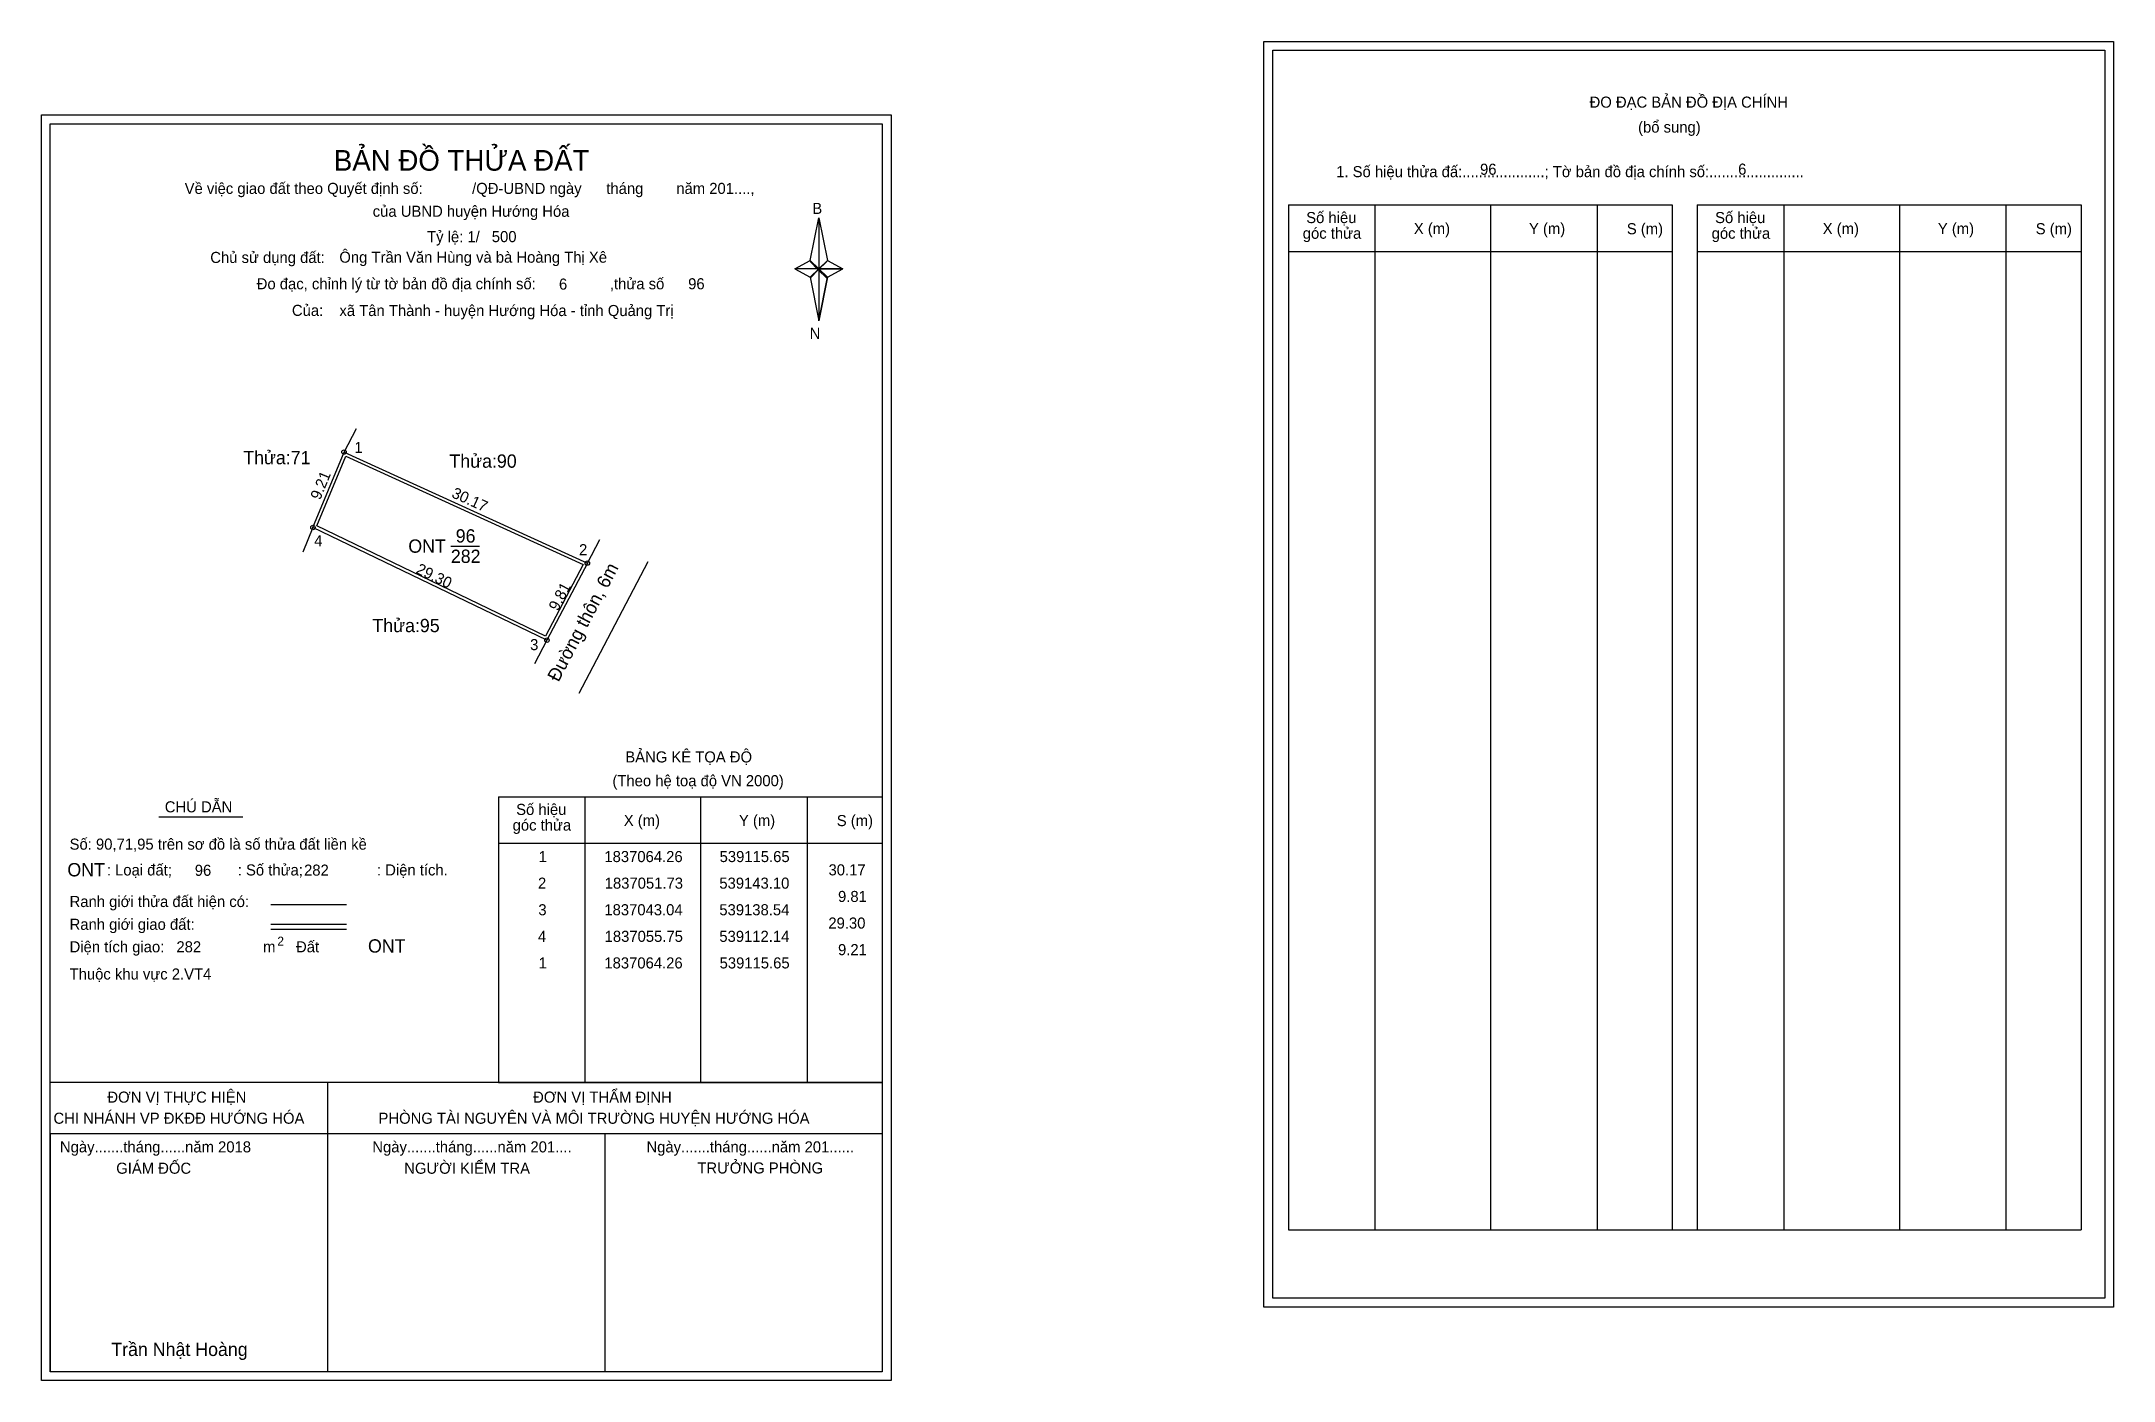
# Model space of a CAD drawing. Extents: x 539082 to 539315, y 1836960 to 1837111.
import ezdxf

# ---------------------------------------------------------------- set-up
doc = ezdxf.new("R2010")
doc.units = 0
for name, color, linetype in [('Level 1', 7, 'Continuous'), ('Level 10', 7, 'Continuous'), ('Level 11', 7, 'Continuous'), ('Level 13', 7, 'Continuous'), ('Level 27', 7, 'Continuous'), ('Level 3', 7, 'Continuous'), ('Level 35', 7, 'Continuous'), ('Level 36', 7, 'Continuous'), ('Level 49', 7, 'Continuous'), ('Level 5', 7, 'Continuous'), ('Level 53', 7, 'Continuous'), ('Level 55', 7, 'Continuous'), ('Level 6', 7, 'Continuous'), ('Level 63', 7, 'Continuous'), ('Level 9', 7, 'Continuous')]:
    doc.layers.add(name, color=color, linetype=linetype)

msp = doc.modelspace()

# ---------------------------------------------------------------- linework, layer by layer
at = {"layer": 'Level 1'}
for p, q in [((539220.43, 1837109.58), (539220.43, 1837109.58)), ((539082.51, 1837101.3), (539082.51, 1837101.3)), ((539168.22, 1837085.86), (539169.21, 1837090.68)), ((539169.21, 1837090.68), (539169.21, 1837084.91)), ((539169.21, 1837090.68), (539170.19, 1837085.86)), ((539222.2, 1837092.15), (539265.5, 1837092.15)), ((539231.99, 1836976.52), (539231.99, 1837092.15)), ((539245.03, 1836976.52), (539245.03, 1837092.15)), ((539257.01, 1837092.15), (539257.01, 1836976.52)), ((539265.5, 1837092.15), (539265.5, 1836976.52)), ((539268.32, 1837092.15), (539311.63, 1837092.15)), ((539278.12, 1836976.52), (539278.12, 1837092.15)), ((539291.16, 1836976.52), (539291.16, 1837092.15)), ((539303.14, 1837092.15), (539303.14, 1836976.52)), ((539311.63, 1837092.15), (539311.63, 1836976.52)), ((539222.2, 1837086.89), (539265.5, 1837086.89)), ((539268.32, 1837086.89), (539311.63, 1837086.89)), ((539166.5, 1837084.91), (539168.22, 1837085.86)), ((539168.22, 1837085.86), (539169.21, 1837084.91)), ((539169.13, 1837084.81), (539168.22, 1837085.75)), ((539169.21, 1837084.91), (539168.22, 1837083.99)), ((539169.13, 1837084.81), (539168.22, 1837083.88)), ((539168.22, 1837083.88), (539169.13, 1837084.81)), ((539168.22, 1837083.99), (539169.21, 1837079.07)), ((539170.12, 1837085.75), (539169.13, 1837084.81)), ((539169.13, 1837084.81), (539170.12, 1837085.75)), ((539170.12, 1837083.88), (539169.13, 1837084.81)), ((539170.19, 1837085.86), (539169.21, 1837084.91)), ((539169.21, 1837084.91), (539169.21, 1837079.07)), ((539169.21, 1837084.91), (539171.91, 1837084.91)), ((539169.21, 1837084.91), (539170.19, 1837083.99)), ((539170.19, 1837083.99), (539169.21, 1837079.07)), ((539170.19, 1837083.99), (539171.91, 1837084.91)), ((539133.06, 1837025.38), (539176.36, 1837025.38)), ((539142.86, 1836993.12), (539142.86, 1837025.38)), ((539155.89, 1836993.12), (539155.89, 1837025.38)), ((539167.88, 1837025.38), (539167.88, 1836993.12)), ((539133.06, 1837020.12), (539176.36, 1837020.12)), ((539107.41, 1837013.23), (539115.91, 1837013.23)), ((539107.41, 1837011), (539115.91, 1837011)), ((539107.41, 1837010.45), (539115.91, 1837010.45)), ((539135.93, 1836993.12), (539082.51, 1836993.12)), ((539176.36, 1836993.12), (539123.94, 1836993.12)), ((539133.06, 1836993.12), (539176.36, 1836993.12)), ((539176.36, 1836987.35), (539082.51, 1836987.35)), ((539082.51, 1836960.51), (539082.51, 1836987.35)), ((539222.2, 1836976.52), (539311.63, 1836976.52)), ((539314.28, 1836968.79), (539314.28, 1836968.79)), ((539176.36, 1836960.51), (539176.36, 1836960.51))]:
    msp.add_line(p, q, dxfattribs=at)
for points in [[(539168.22, 1837085.86), (539169.21, 1837090.68), (539169.21, 1837084.91)], [(539166.5, 1837084.91), (539168.22, 1837083.99), (539169.21, 1837084.91)], [(539169.21, 1837084.91), (539170.19, 1837085.86), (539171.91, 1837084.91)], [(539169.21, 1837084.91), (539169.21, 1837079.07), (539170.19, 1837083.99)]]:
    msp.add_lwpolyline(points, close=True, dxfattribs=at)
at = {"layer": 'Level 10'}
for points in [[(539112.14, 1837055.75), (539115.65, 1837064.26), (539143.1, 1837051.73), (539138.54, 1837043.04)], [(539112.59, 1837055.92), (539115.84, 1837063.79), (539142.62, 1837051.57), (539138.39, 1837043.5)]]:
    msp.add_lwpolyline(points, close=True, dxfattribs=at)
at = {"layer": 'Level 11'}
for centre in [(539115.65, 1837064.26), (539112.14, 1837055.75), (539112.14, 1837055.75), (539143.1, 1837051.73), (539138.54, 1837043.04)]:
    msp.add_circle(centre, 0.25, dxfattribs=at)
at = {"layer": 'Level 27'}
for p, q in [((539115.65, 1837064.26), (539117.06, 1837066.91)), ((539112.14, 1837055.75), (539111, 1837052.98)), ((539143.1, 1837051.73), (539144.49, 1837054.39)), ((539138.54, 1837043.04), (539137.15, 1837040.38))]:
    msp.add_line(p, q, dxfattribs=at)
at = {"layer": 'Level 3'}
for p, q in [((539222.2, 1837092.15), (539222.2, 1836976.52)), ((539268.32, 1837092.15), (539268.32, 1836976.52)), ((539133.06, 1837025.38), (539133.06, 1836993.12))]:
    msp.add_line(p, q, dxfattribs=at)
at = {"layer": 'Level 35'}
for p, q in [((539143.34, 1837039.27), (539149.96, 1837051.9)), ((539142.19, 1837037.07), (539143.34, 1837039.27))]:
    msp.add_line(p, q, dxfattribs=at)
at = {"layer": 'Level 5'}
for p, q in [((539094.77, 1837023.11), (539104.24, 1837023.11)), ((539113.8, 1836993.12), (539113.8, 1836960.51)), ((539082.51, 1836987.35), (539082.51, 1836960.51)), ((539082.51, 1836987.35), (539082.51, 1836960.51)), ((539145.08, 1836987.35), (539145.08, 1836960.51))]:
    msp.add_line(p, q, dxfattribs=at)
at = {"layer": 'Level 63'}
for points in [[(539219.43, 1837110.58), (539315.28, 1837110.58), (539315.28, 1836967.79), (539219.43, 1836967.79)], [(539220.43, 1837109.58), (539314.28, 1837109.58), (539314.28, 1836968.79), (539220.43, 1836968.79)], [(539081.51, 1837102.3), (539177.36, 1837102.3), (539177.36, 1836959.51), (539081.51, 1836959.51)], [(539082.51, 1837101.3), (539176.36, 1837101.3), (539176.36, 1836960.51), (539082.51, 1836960.51)]]:
    msp.add_lwpolyline(points, close=True, dxfattribs=at)
at = {"layer": 'Level 9'}
msp.add_line((539127.7, 1837053.65), (539130.94, 1837053.65), dxfattribs=at)

# ---------------------------------------------------------------- texts
at = {"layer": 'Level 1'}
for s, height, p in [('ĐO ĐẠC BẢN ĐỒ ĐỊA CHÍNH', 1.25, (539256.17, 1837103.11)), ('(bổ sung)', 1.25, (539261.64, 1837100.3)), ('BẢN ĐỒ THỬA ĐẤT', 2.3328, (539114.5, 1837096)), ('1. Số hiệu thửa đấ:....................; Tờ bản đồ địa chính số:.......................', 1.25, (539227.58, 1837095.27)), ('Về việc giao đất theo Quyết định số:            /QĐ-UBND ngày      tháng        năm 201....,      ', 1.25, (539097.67, 1837093.38)), ('của UBND huyện Hướng Hóa', 1.25, (539118.89, 1837090.8)), ('B', 1.25, (539168.48, 1837091.12)), ('Số hiệu', 1.25, (539224.2, 1837090.09)), ('Số hiệu', 1.25, (539270.33, 1837090.09)), ('góc thửa', 1.25, (539223.81, 1837088.32)), ('X (m)', 1.25, (539236.34, 1837088.85)), ('Y (m)', 1.25, (539249.33, 1837088.85)), ('S (m)', 1.25, (539260.37, 1837088.83)), ('góc thửa', 1.25, (539269.94, 1837088.32)), ('X (m)', 1.25, (539282.47, 1837088.85)), ('Y (m)', 1.25, (539295.46, 1837088.85)), ('S (m)', 1.25, (539306.5, 1837088.83)), ('Chủ sử dụng đất:', 1.25, (539100.56, 1837085.59)), ('Đo đạc, chỉnh lý từ tờ bản đồ địa chính số:                  ,thửa số                 ', 1.25, (539105.8, 1837082.62)), ('Của:', 1.25, (539109.77, 1837079.62)), ('N', 1.25, (539168.18, 1837077.03)), ('BẢNG KÊ TỌA ĐỘ', 1.25, (539147.38, 1837029.24)), ('(Theo hệ toạ độ VN 2000)', 1.25, (539145.93, 1837026.56)), ('CHÚ DẪN', 1.25, (539095.43, 1837023.61)), ('góc thửa', 1.25, (539134.67, 1837021.55)), ('Số hiệu', 1.25, (539135.07, 1837023.32)), ('X (m)', 1.25, (539147.21, 1837022.08)), ('Y (m)', 1.25, (539160.2, 1837022.08)), ('S (m)', 1.25, (539171.24, 1837022.06)), ('Số: 90,71,95 trên sơ đồ là số thửa đất liền kề', 1.25, (539084.69, 1837019.4)), (': Loại đất;                : Số thửa;                  : Diện tích.', 1.25, (539088.89, 1837016.49)), ('Ranh giới thửa đất hiện có:', 1.25, (539084.69, 1837012.93)), ('Ranh giới giao đất:', 1.25, (539084.69, 1837010.36)), ('Diện tích giao:                                Đất ', 1.25, (539084.69, 1837007.82)), ('m', 1.25, (539106.52, 1837007.83)), ('2', 1, (539108.13, 1837008.59)), ('Thuộc khu vực 2.VT4', 1.25, (539084.69, 1837004.75)), ('ĐƠN VỊ THỰC HIỆN', 1.25, (539088.95, 1836990.86)), ('ĐƠN VỊ THẨM ĐỊNH', 1.25, (539136.98, 1836990.86)), ('CHI NHÁNH VP ĐKĐĐ HƯỚNG HÓA', 1.25, (539082.87, 1836988.48)), ('PHÒNG TÀI NGUYÊN VÀ MÔI TRƯỜNG HUYỆN HƯỚNG HÓA', 1.25, (539119.54, 1836988.48)), ('Ngày.......tháng......năm 2018', 1.25, (539083.6, 1836985.25)), ('Ngày.......tháng......năm 201....', 1.25, (539118.84, 1836985.25)), ('Ngày.......tháng......năm 201......', 1.25, (539149.77, 1836985.25)), ('GIÁM ĐỐC', 1.25, (539089.95, 1836982.84)), ('NGƯỜI KIỂM TRA', 1.25, (539122.44, 1836982.84)), ('TRƯỞNG PHÒNG', 1.25, (539155.51, 1836982.87)), ('Trần Nhật Hoàng', 1.5, (539089.39, 1836962.28))]:
    msp.add_text(s, height=height, dxfattribs=at).set_placement(p)
at = {"layer": 'Level 11'}
msp.add_text('Tỷ lệ: 1/', height=1.25, dxfattribs=at).set_placement((539125.02, 1837087.93))
at = {"layer": 'Level 13'}
for s, p in [('96', (539128.25, 1837054.05)), ('ONT', (539122.9, 1837052.9)), ('282', (539127.7, 1837051.75))]:
    msp.add_text(s, height=1.5, dxfattribs=at).set_placement(p)
at = {"layer": 'Level 36'}
for s, p in [('Thửa:71', (539104.28, 1837062.88)), ('Thửa:90', (539127.54, 1837062.49)), ('Thửa:95', (539118.85, 1837043.94))]:
    msp.add_text(s, height=1.5, dxfattribs=at).set_placement(p)
at = {"layer": 'Level 49'}
for s, rotation, p in [('9.21', 67.586, (539112.95, 1837058.77)), ('30.17', 335.4649, (539127.69, 1837059.2)), ('29.30', 334.292, (539123.67, 1837050.64)), ('9.81', 62.3122, (539139.77, 1837046.24))]:
    msp.add_text(s, height=1.25, rotation=rotation, dxfattribs=at).set_placement(p)
at = {"layer": 'Level 5'}
msp.add_text('Đường thôn, 6m', height=1.5, rotation=62.3122, dxfattribs=at).set_placement((539139.84, 1837038.23))
at = {"layer": 'Level 53'}
for s, p in [('1', (539137.61, 1837018)), ('1837064.26', (539145.02, 1837018)), ('539115.65', (539158.02, 1837018)), ('2', (539137.53, 1837015)), ('1837051.73', (539145.06, 1837015)), ('539143.10', (539157.99, 1837015)), ('30.17', (539170.31, 1837016.5)), ('9.81', (539171.38, 1837013.5)), ('3', (539137.57, 1837012)), ('1837043.04', (539145.02, 1837012)), ('539138.54', (539157.99, 1837012)), ('29.30', (539170.29, 1837010.5)), ('4', (539137.53, 1837009)), ('1837055.75', (539145.05, 1837009)), ('539112.14', (539157.99, 1837009)), ('9.21', (539171.38, 1837007.5)), ('1', (539137.61, 1837006)), ('1837064.26', (539145.02, 1837006)), ('539115.65', (539158.02, 1837006))]:
    msp.add_text(s, height=1.25, dxfattribs=at).set_placement(p)
at = {"layer": 'Level 55'}
for s, height, p in [('1', 0.2, (539115.59, 1837064.26)), ('90', 0.055, (539115.61, 1837064.21)), ('71', 0.055, (539115.61, 1837064.21)), ('4', 0.2, (539112.07, 1837055.75)), ('95', 0.055, (539112.1, 1837055.7)), ('71', 0.055, (539112.1, 1837055.7)), ('95', 0.055, (539112.1, 1837055.7)), ('2', 0.2, (539143.03, 1837051.73)), ('90', 0.055, (539143.06, 1837051.68)), ('0', 0.055, (539143.08, 1837051.68)), ('0', 0.055, (539143.08, 1837051.68)), ('3', 0.2, (539138.48, 1837043.04)), ('95', 0.055, (539138.5, 1837042.99)), ('95', 0.055, (539138.5, 1837042.99)), ('0', 0.055, (539138.52, 1837042.99)), ('0', 0.055, (539138.52, 1837042.99))]:
    msp.add_text(s, height=height, dxfattribs=at).set_placement(p)
at = {"layer": 'Level 6'}
for s, height, p in [('96', 1.25, (539243.81, 1837095.54)), ('6', 1.25, (539272.93, 1837095.55)), ('500', 1.25, (539132.32, 1837087.94)), ('Ông Trần Văn Hùng và bà Hoàng Thị Xê', 1.25, (539115.12, 1837085.62)), ('6', 1.25, (539139.9, 1837082.58)), ('96', 1.25, (539154.47, 1837082.62)), ('xã Tân Thành - huyện Hướng Hóa - tỉnh Quảng Trị', 1.25, (539115.13, 1837079.6)), ('ONT', 1.5, (539084.44, 1837016.39)), ('96', 1.25, (539098.81, 1837016.45)), ('282', 1.25, (539111.14, 1837016.47)), ('282', 1.25, (539096.74, 1837007.82)), ('ONT', 1.5, (539118.35, 1837007.79))]:
    msp.add_text(s, height=height, dxfattribs=at).set_placement(p)
at = {"layer": 'Level 9'}
for s, p in [('1', (539116.82, 1837064.15)), ('4', (539112.28, 1837053.63)), ('2', (539142.16, 1837052.62)), ('3', (539136.64, 1837041.91))]:
    msp.add_text(s, height=1.25, dxfattribs=at).set_placement(p)

doc.saveas('drawing.dxf')
